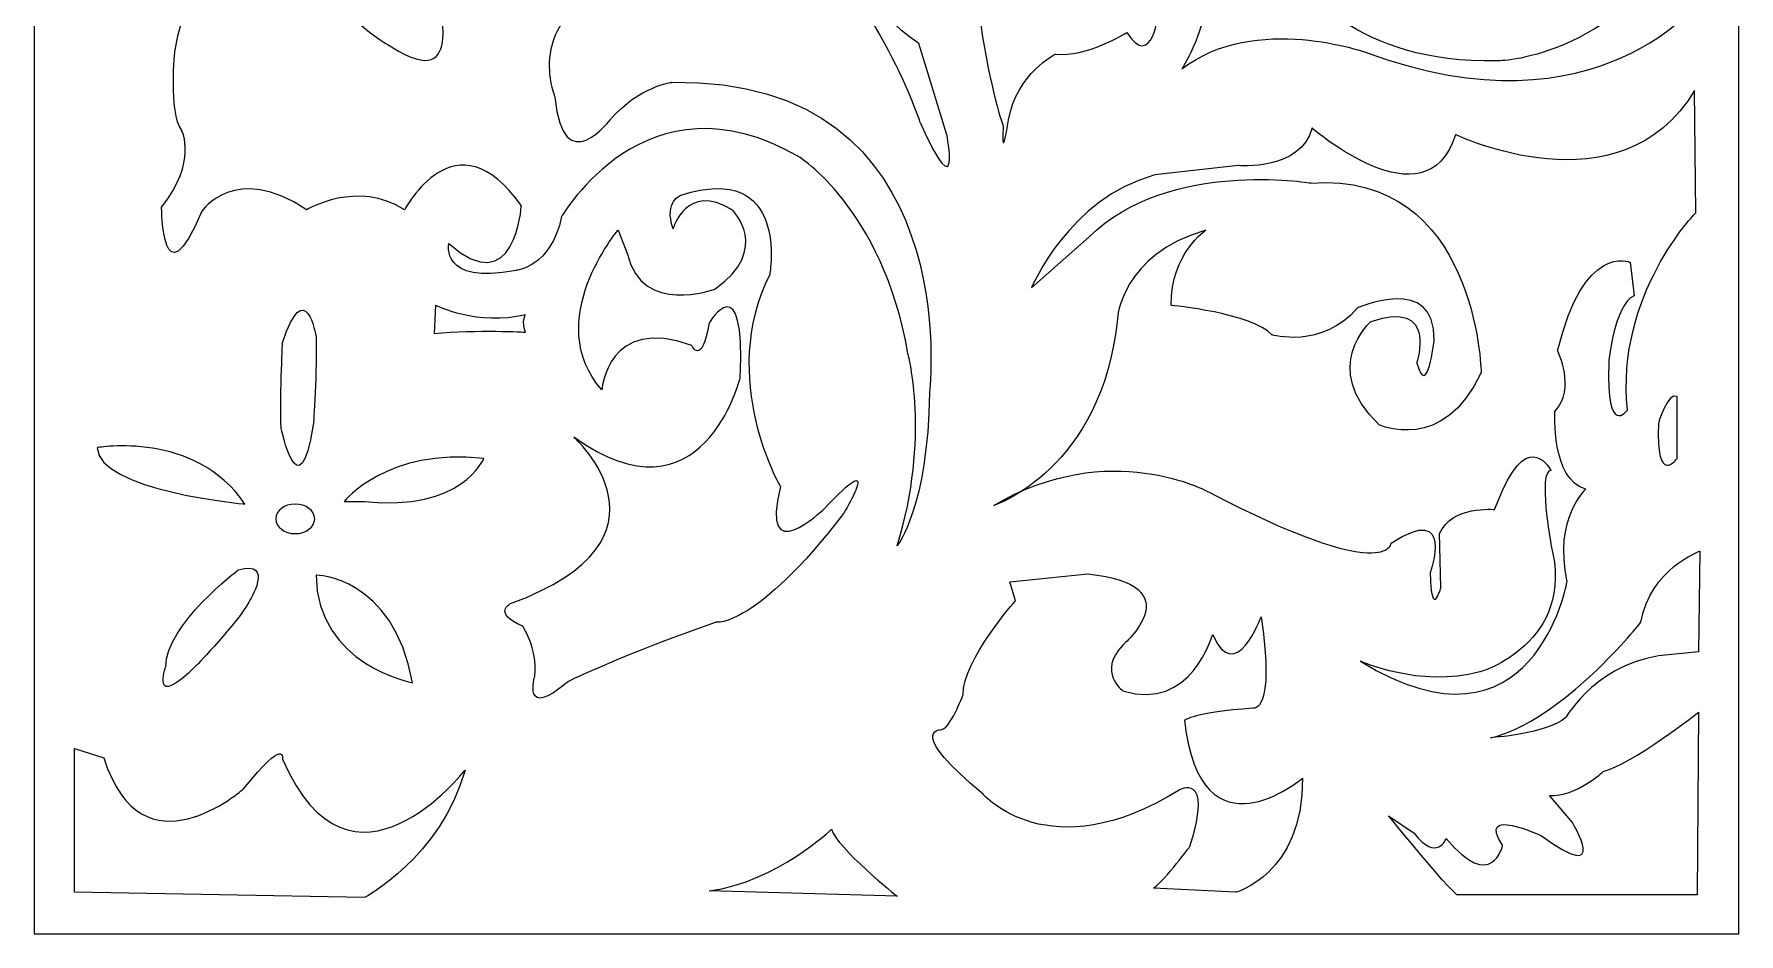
# Model space of a CAD drawing. Header units: centimetres. Extents: x -9.3 to 9.6, y -13.3 to 4.8.
# Drawn here: x 0.82 to 9.59, y -13.28 to -8.65 of the extents above; entities that cross this region are included whole.
import ezdxf

# ---------------------------------------------------------------- set-up
doc = ezdxf.new("R2010")
doc.units = ezdxf.units.CM
doc.header["$MEASUREMENT"] = 0
doc.layers.add('layer 1', color=7, linetype='Continuous')

msp = doc.modelspace()

# ---------------------------------------------------------------- linework, layer by layer
at = {"layer": 'layer 1', "color": 242}
for points, knots in [([(0.82196, 4.81075), (0.82196, 4.81075), (9.58943, 4.81075), (9.58943, 4.81075), (9.58943, 4.81075), (9.58943, 4.81075), (9.58943, -13.28382), (9.58943, -13.28382), (9.58943, -13.28382), (9.58943, -13.28382), (0.82196, -13.28382), (0.82196, -13.28382), (0.82196, -13.28382), (0.82196, -13.28382), (0.82196, 4.81075), (0.82196, 4.81075)], [0, 0, 0, 0, 0.2, 0.2, 0.2, 0.2, 0.4, 0.4, 0.4, 0.4, 0.6, 0.6, 0.6, 0.6, 1, 1, 1, 1]), ([(5.37828, -9.1097), (5.37828, -9.1097), (5.19879, -8.54991), (4.75698, -8.1076), (4.75698, -8.1076), (4.75698, -8.1076), (4.92267, -7.78971), (4.90196, -7.05024), (4.90196, -7.05024), (4.90196, -7.05024), (4.5775, -6.31078), (4.87435, -5.80628), (4.87435, -5.80628), (4.87435, -5.80628), (5.24021, -5.34325), (5.50944, -5.21194), (5.50944, -5.21194), (5.50944, -5.21194), (6.07551, -4.83874), (5.18498, -5.12901), (5.18498, -5.12901), (5.18498, -5.12901), (4.3635, -5.66115), (4.27377, -6.29695), (4.27377, -6.29695), (4.27377, -6.29695), (4.14971, -6.96135), (4.18382, -7.1954), (4.18382, -7.1954), (4.18569, -7.20827), (4.18804, -7.21984), (4.19092, -7.22992), (4.19092, -7.22992), (4.24615, -7.42344), (4.05976, -7.28522), (4.02524, -6.79453), (4.02524, -6.79453), (4.02524, -6.79453), (4.02524, -6.449), (4.08737, -6.43517), (4.08737, -6.43517), (4.08737, -6.43517), (3.62485, -6.41444), (3.47988, -6.449), (3.47988, -6.449), (3.47988, -6.449), (3.41775, -6.30387), (3.79743, -6.30387), (3.79743, -6.30387), (3.79743, -6.30387), (4.32898, -6.16564), (4.03905, -5.81319), (4.03905, -5.81319), (4.03905, -5.81319), (4.41873, -5.61277), (4.3704, -5.25341), (4.3704, -5.25341), (4.3704, -5.25341), (3.99763, -5.44), (3.47298, -5.46765), (3.47298, -5.46765), (3.47298, -5.46765), (2.85858, -5.62659), (2.98975, -6.51119), (2.98975, -6.51119), (2.98975, -6.51119), (3.07259, -7.00879), (3.63866, -7.4096), (3.63866, -7.4096), (3.63866, -7.4096), (3.81815, -7.62385), (3.39014, -7.32669), (3.39014, -7.32669), (3.39014, -7.32669), (2.71362, -6.96041), (2.78264, -5.95831), (2.78264, -5.95831), (2.78264, -5.95831), (2.84478, -5.46074), (3.36943, -5.23268), (3.36943, -5.23268), (3.36943, -5.23268), (4.1426, -5.25341), (4.23925, -4.88022), (4.23925, -4.88022), (4.23925, -4.88022), (4.72247, -5.35707), (4.93648, -4.81803), (4.93648, -4.81803), (4.93648, -4.81803), (5.8477, -5.10828), (5.93054, -3.98872), (5.93054, -3.98872), (5.93054, -3.98872), (5.96506, -3.8505), (5.47492, -4.34117), (5.47492, -4.34117), (5.47492, -4.34117), (5.23331, -4.58996), (4.62583, -4.42409), (4.62583, -4.42409), (4.62583, -4.42409), (4.28757, -4.40337), (4.62583, -4.34117), (4.62583, -4.34117), (4.62583, -4.34117), (5.8684, -4.13385), (6.22047, -3.55333), (6.22047, -3.55333), (6.22047, -3.55333), (6.2688, -3.95416), (6.6899, -4.0371), (6.6899, -4.0371), (6.6899, -4.0371), (5.88912, -4.6798), (6.63467, -4.94932), (6.63467, -4.94932), (6.63467, -4.94932), (6.84868, -4.97006), (6.45519, -5.08063), (6.45519, -5.08063), (6.45519, -5.08063), (5.97196, -5.12901), (5.62679, -6.41444), (5.62679, -6.41444), (5.62679, -6.41444), (5.58537, -6.86366), (5.45421, -6.47663), (5.45421, -6.47663), (5.45421, -6.47663), (5.28163, -6.08272), (4.84673, -6.33151), (4.84673, -6.33151), (4.84673, -6.33151), (5.13666, -6.31768), (5.2195, -6.61486), (5.2195, -6.61486), (5.2195, -6.61486), (5.24021, -6.76691), (5.10215, -6.96732), (5.10215, -6.96732), (5.10215, -6.96732), (4.84673, -7.55473), (5.28163, -7.95557), (5.28163, -7.95557), (5.28163, -7.95557), (4.83983, -8.34949), (5.37138, -8.70195), (5.37138, -8.70195), (5.37138, -8.70195), (5.51634, -9.17189), (5.51634, -9.17189), (5.51634, -9.17189), (5.51634, -9.17189), (5.59227, -9.57964), (5.37828, -9.1097)], [0, 0, 0, 0, 0.025, 0.025, 0.025, 0.025, 0.05, 0.05, 0.05, 0.05, 0.075, 0.075, 0.075, 0.075, 0.1, 0.1, 0.1, 0.1, 0.125, 0.125, 0.125, 0.125, 0.15, 0.15, 0.15, 0.15, 0.175, 0.175, 0.175, 0.175, 0.2, 0.2, 0.2, 0.2, 0.225, 0.225, 0.225, 0.225, 0.25, 0.25, 0.25, 0.25, 0.275, 0.275, 0.275, 0.275, 0.3, 0.3, 0.3, 0.3, 0.325, 0.325, 0.325, 0.325, 0.35, 0.35, 0.35, 0.35, 0.375, 0.375, 0.375, 0.375, 0.4, 0.4, 0.4, 0.4, 0.425, 0.425, 0.425, 0.425, 0.45, 0.45, 0.45, 0.45, 0.475, 0.475, 0.475, 0.475, 0.5, 0.5, 0.5, 0.5, 0.525, 0.525, 0.525, 0.525, 0.55, 0.55, 0.55, 0.55, 0.575, 0.575, 0.575, 0.575, 0.6, 0.6, 0.6, 0.6, 0.625, 0.625, 0.625, 0.625, 0.65, 0.65, 0.65, 0.65, 0.675, 0.675, 0.675, 0.675, 0.7, 0.7, 0.7, 0.7, 0.725, 0.725, 0.725, 0.725, 0.75, 0.75, 0.75, 0.75, 0.775, 0.775, 0.775, 0.775, 0.8, 0.8, 0.8, 0.8, 0.825, 0.825, 0.825, 0.825, 0.85, 0.85, 0.85, 0.85, 0.875, 0.875, 0.875, 0.875, 0.9, 0.9, 0.9, 0.9, 0.925, 0.925, 0.925, 0.925, 0.95, 0.95, 0.95, 0.95, 1, 1, 1, 1]), ([(5.80628, -9.13043), (5.80628, -9.13043), (5.53533, -8.37091), (5.69797, -7.22136), (5.69797, -7.22136), (5.69952, -7.21043), (5.7011, -7.19946), (5.70273, -7.18846), (5.70273, -7.18846), (5.70273, -7.18846), (6.08931, -5.87538), (7.00054, -6.50428), (7.00054, -6.50428), (7.00054, -6.50428), (7.35953, -6.62868), (7.04197, -7.26448), (7.04197, -7.26448), (7.04197, -7.26448), (6.90391, -7.61003), (6.50351, -7.31977), (6.50351, -7.31977), (6.50351, -7.31977), (6.22737, -6.98114), (6.60705, -6.82219), (6.60705, -6.82219), (6.60705, -6.82219), (6.48971, -7.14007), (6.71751, -7.20228), (6.71751, -7.20228), (6.71751, -7.20228), (6.95222, -7.31977), (7.06267, -7.00185), (7.06267, -7.00185), (7.06267, -7.00185), (7.18694, -6.54575), (6.74513, -6.53192), (6.74513, -6.53192), (6.74513, -6.53192), (6.19287, -6.41444), (6.10313, -7.15391), (6.10313, -7.15391), (6.10313, -7.15391), (6.04099, -7.64459), (6.61397, -7.76897), (6.61397, -7.76897), (6.61397, -7.76897), (7.01435, -7.86572), (7.18694, -7.61003), (7.18694, -7.61003), (7.18694, -7.61003), (7.19384, -7.81735), (7.38022, -7.81735), (7.38022, -7.81735), (7.38022, -7.81735), (7.40784, -8.04542), (7.50449, -8.07305), (7.50449, -8.07305), (7.50449, -8.07305), (7.57353, -8.21126), (7.3181, -7.97629), (7.3181, -7.97629), (7.3181, -7.97629), (7.10409, -7.89338), (7.3319, -8.38405), (7.3319, -8.38405), (7.3319, -8.38405), (7.61495, -8.81252), (8.34669, -8.79179), (8.34669, -8.79179), (8.34669, -8.79179), (8.91966, -8.7987), (9.37528, -8.1007), (9.37528, -8.1007), (9.37528, -8.1007), (9.40289, -8.46697), (9.40289, -8.46697), (9.40289, -8.46697), (9.40289, -8.46697), (8.87134, -9.19261), (7.67708, -8.75032), (7.67708, -8.75032), (7.67708, -8.75032), (7.10409, -8.543), (6.72442, -8.83325), (6.72442, -8.83325), (6.72442, -8.83325), (7.15933, -8.14908), (6.44138, -8.06614), (6.44138, -8.06614), (6.44138, -8.06614), (6.12383, -8.03851), (6.07551, -8.44624), (6.07551, -8.44624), (6.07551, -8.44624), (6.46209, -8.57064), (6.60705, -8.53608), (6.60705, -8.53608), (6.60705, -8.53608), (6.57255, -8.84707), (6.44138, -8.64666), (6.44138, -8.64666), (6.44138, -8.64666), (6.22737, -8.77797), (6.07551, -8.75723), (6.07551, -8.75723), (6.07551, -8.75723), (5.87531, -8.85398), (5.8339, -9.09586), (5.8339, -9.09586), (5.79247, -9.33775), (5.80628, -9.13043), (5.80628, -9.13043)], [0, 0, 0, 0, 0.0344828, 0.0344828, 0.0344828, 0.0344828, 0.0689655, 0.0689655, 0.0689655, 0.0689655, 0.1034483, 0.1034483, 0.1034483, 0.1034483, 0.137931, 0.137931, 0.137931, 0.137931, 0.1724138, 0.1724138, 0.1724138, 0.1724138, 0.2068966, 0.2068966, 0.2068966, 0.2068966, 0.2413793, 0.2413793, 0.2413793, 0.2413793, 0.2758621, 0.2758621, 0.2758621, 0.2758621, 0.3103448, 0.3103448, 0.3103448, 0.3103448, 0.3448276, 0.3448276, 0.3448276, 0.3448276, 0.3793103, 0.3793103, 0.3793103, 0.3793103, 0.4137931, 0.4137931, 0.4137931, 0.4137931, 0.4482759, 0.4482759, 0.4482759, 0.4482759, 0.4827586, 0.4827586, 0.4827586, 0.4827586, 0.5172414, 0.5172414, 0.5172414, 0.5172414, 0.5517241, 0.5517241, 0.5517241, 0.5517241, 0.5862069, 0.5862069, 0.5862069, 0.5862069, 0.6206897, 0.6206897, 0.6206897, 0.6206897, 0.6551724, 0.6551724, 0.6551724, 0.6551724, 0.6896552, 0.6896552, 0.6896552, 0.6896552, 0.7241379, 0.7241379, 0.7241379, 0.7241379, 0.7586207, 0.7586207, 0.7586207, 0.7586207, 0.7931034, 0.7931034, 0.7931034, 0.7931034, 0.8275862, 0.8275862, 0.8275862, 0.8275862, 0.862069, 0.862069, 0.862069, 0.862069, 0.8965517, 0.8965517, 0.8965517, 0.8965517, 0.9310345, 0.9310345, 0.9310345, 0.9310345, 1, 1, 1, 1]), ([(2.40297, -7.84501), (2.40297, -7.84501), (1.68502, -7.93484), (1.54696, -8.73651), (1.54696, -8.73651), (1.54696, -8.73651), (1.51244, -9.05439), (1.58148, -9.15116), (1.58148, -9.15116), (1.58148, -9.15116), (1.66431, -9.31011), (1.47793, -9.54507), (1.47793, -9.54507), (1.47793, -9.54507), (1.47793, -10.05648), (1.68502, -9.56581), (1.68502, -9.56581), (1.68502, -9.56581), (1.85761, -9.31011), (2.22348, -9.5589), (2.22348, -9.5589), (2.22348, -9.5589), (2.48581, -9.39995), (2.72743, -9.5589), (2.72743, -9.5589), (2.72743, -9.5589), (2.98975, -9.05439), (3.32801, -9.53817), (3.32801, -9.53817), (3.32801, -9.53817), (3.29349, -10.03575), (2.95523, -9.73167), (2.95523, -9.73167), (2.95523, -9.73167), (2.90691, -9.94592), (3.30039, -9.86989), (3.30039, -9.86989), (3.30039, -9.86989), (3.47988, -9.85607), (3.53512, -9.59345), (3.53512, -9.59345), (3.53512, -9.59345), (3.97002, -8.83325), (4.75008, -9.28246), (4.75008, -9.28246), (4.75008, -9.28246), (5.18498, -9.54507), (5.31614, -10.29837), (5.31614, -10.29837), (5.31614, -10.29837), (5.43351, -10.72684), (5.26092, -11.28662), (5.26092, -11.28662), (5.26092, -11.28662), (5.41969, -11.08621), (5.4266, -10.49878), (5.4266, -10.49878), (5.4266, -10.49878), (5.61989, -8.87473), (4.10118, -8.90236), (4.10118, -8.90236), (4.10118, -8.90236), (3.93549, -8.92311), (3.79053, -9.08895), (3.79053, -9.08895), (3.79053, -9.08895), (3.54202, -9.42068), (3.50059, -8.97838), (3.50059, -8.97838), (3.50059, -8.97838), (3.32801, -8.57755), (3.81815, -8.39786), (3.81815, -8.39786), (3.81815, -8.39786), (3.97002, -8.30802), (3.7215, -8.30802), (3.7215, -8.30802), (3.7215, -8.30802), (3.46608, -8.34258), (3.76982, -8.09379), (3.76982, -8.09379), (3.76982, -8.09379), (3.98382, -7.99704), (4.30137, -8.17672), (4.30137, -8.17672), (4.30137, -8.17672), (4.17712, -7.99704), (3.74221, -7.89338), (3.74221, -7.89338), (3.74221, -7.89338), (3.19684, -7.85191), (3.02426, -8.00395), (3.02426, -8.00395), (3.02426, -8.00395), (2.84478, -8.12142), (2.8931, -8.44624), (2.8931, -8.44624), (2.8931, -8.44624), (3.05188, -8.97148), (2.6653, -8.72267), (2.6653, -8.72267), (2.6653, -8.72267), (2.12684, -8.43933), (2.32703, -8.00395), (2.32703, -8.00395), (2.32703, -8.00395), (2.32703, -7.9141), (2.40297, -7.84501)], [0, 0, 0, 0, 0.0357143, 0.0357143, 0.0357143, 0.0357143, 0.0714286, 0.0714286, 0.0714286, 0.0714286, 0.1071429, 0.1071429, 0.1071429, 0.1071429, 0.1428571, 0.1428571, 0.1428571, 0.1428571, 0.1785714, 0.1785714, 0.1785714, 0.1785714, 0.2142857, 0.2142857, 0.2142857, 0.2142857, 0.25, 0.25, 0.25, 0.25, 0.2857143, 0.2857143, 0.2857143, 0.2857143, 0.3214286, 0.3214286, 0.3214286, 0.3214286, 0.3571429, 0.3571429, 0.3571429, 0.3571429, 0.3928571, 0.3928571, 0.3928571, 0.3928571, 0.4285714, 0.4285714, 0.4285714, 0.4285714, 0.4642857, 0.4642857, 0.4642857, 0.4642857, 0.5, 0.5, 0.5, 0.5, 0.5357143, 0.5357143, 0.5357143, 0.5357143, 0.5714286, 0.5714286, 0.5714286, 0.5714286, 0.6071429, 0.6071429, 0.6071429, 0.6071429, 0.6428571, 0.6428571, 0.6428571, 0.6428571, 0.6785714, 0.6785714, 0.6785714, 0.6785714, 0.7142857, 0.7142857, 0.7142857, 0.7142857, 0.75, 0.75, 0.75, 0.75, 0.7857143, 0.7857143, 0.7857143, 0.7857143, 0.8214286, 0.8214286, 0.8214286, 0.8214286, 0.8571429, 0.8571429, 0.8571429, 0.8571429, 0.8928571, 0.8928571, 0.8928571, 0.8928571, 0.9285714, 0.9285714, 0.9285714, 0.9285714, 1, 1, 1, 1]), ([(5.75796, -11.0793), (5.75796, -11.0793), (6.31712, -10.8927), (6.39306, -10.11867), (6.39306, -10.11867), (6.39306, -10.11867), (6.41377, -9.78696), (6.84868, -9.66256), (6.84868, -9.66256), (6.84868, -9.66256), (6.66919, -9.78005), (6.66919, -10.04958), (6.66919, -10.04958), (6.66919, -10.04958), (7.09029, -10.09105), (7.18694, -10.20162), (7.18694, -10.20162), (7.18694, -10.20162), (7.44236, -10.27763), (7.62875, -10.06339), (7.62875, -10.06339), (7.62875, -10.06339), (8.02915, -9.88371), (8.02223, -10.22925), (8.02223, -10.22925), (8.02223, -10.22925), (7.98772, -10.54025), (7.93249, -10.34674), (7.93249, -10.34674), (7.93249, -10.34674), (8.04295, -10.01501), (7.69777, -10.1325), (7.69777, -10.1325), (7.69777, -10.1325), (7.42855, -10.36747), (7.7392, -10.66465), (7.7392, -10.66465), (7.7392, -10.66465), (8.07055, -10.81668), (8.26385, -10.39512), (8.26385, -10.39512), (8.26385, -10.39512), (8.24314, -9.35849), (7.38713, -9.42068), (7.38713, -9.42068), (7.38713, -9.42068), (6.65539, -9.29628), (6.2481, -9.69711), (6.2481, -9.69711), (6.2481, -9.69711), (5.95125, -9.95973), (5.95125, -9.95973), (5.95125, -9.95973), (5.95125, -9.95973), (6.14454, -9.4967), (6.58635, -9.37921), (6.58635, -9.37921), (6.58635, -9.37921), (7.01435, -9.33084), (7.01435, -9.33084), (7.01435, -9.33084), (7.01435, -9.33084), (7.3388, -9.35849), (7.39404, -9.13733), (7.39404, -9.13733), (7.39404, -9.13733), (7.98081, -9.64874), (8.13269, -9.17189), (8.13269, -9.17189), (8.13269, -9.17189), (8.98179, -9.57964), (9.36147, -8.94383), (9.36147, -8.94383), (9.36147, -8.94383), (9.36838, -9.57273), (9.36838, -9.57273), (9.36838, -9.57273), (9.36838, -9.57273), (8.95418, -9.9943), (9.01631, -10.58862), (9.01631, -10.58862), (9.01631, -10.58862), (8.90586, -10.74067), (8.91966, -10.34674), (8.91966, -10.34674), (8.91966, -10.34674), (8.94728, -10.04267), (9.05083, -10.0012), (9.05083, -10.0012), (9.05083, -10.0012), (9.03011, -9.82842), (9.03011, -9.82842), (9.03011, -9.82842), (9.03011, -9.82842), (8.7885, -9.72476), (8.65733, -10.28455), (8.65733, -10.28455), (8.65733, -10.28455), (8.75398, -10.47805), (8.64353, -10.59553), (8.64353, -10.59553), (8.64353, -10.59553), (8.62282, -10.94799), (8.80231, -10.99637), (8.80231, -10.99637), (8.80231, -10.99637), (8.63663, -11.14149), (8.70566, -11.47322), (8.70566, -11.47322), (8.70566, -11.47322), (8.53309, -12.42692), (7.64256, -11.88096), (7.64256, -11.88096), (7.64256, -11.88096), (7.9463, -12.01918), (8.25694, -11.93625), (8.25694, -11.93625), (8.25694, -11.93625), (8.75398, -11.79112), (8.62282, -11.27972), (8.62282, -11.27972), (8.62282, -11.27972), (8.55379, -10.89961), (8.62282, -10.89961), (8.62282, -10.89961), (8.62282, -10.89961), (8.51236, -10.68537), (8.3743, -11.00327), (8.3743, -11.00327), (8.3743, -11.00327), (8.33288, -11.10003), (8.33288, -11.10003), (8.33288, -11.10003), (8.33288, -11.10003), (8.11198, -11.0793), (8.04985, -11.22443), (8.04985, -11.22443), (8.04985, -11.22443), (8.05674, -11.50086), (8.05674, -11.50086), (8.05674, -11.50086), (8.05674, -11.50086), (8.00843, -11.68055), (8.00153, -11.42484), (8.00153, -11.42484), (8.00153, -11.42484), (8.13269, -11.05856), (7.80133, -11.27281), (7.80133, -11.27281), (7.80133, -11.27281), (7.78752, -11.49395), (6.86248, -11.01018), (6.86248, -11.01018), (6.86248, -11.01018), (6.35164, -10.72684), (5.75796, -11.0793)], [0, 0, 0, 0, 0.025, 0.025, 0.025, 0.025, 0.05, 0.05, 0.05, 0.05, 0.075, 0.075, 0.075, 0.075, 0.1, 0.1, 0.1, 0.1, 0.125, 0.125, 0.125, 0.125, 0.15, 0.15, 0.15, 0.15, 0.175, 0.175, 0.175, 0.175, 0.2, 0.2, 0.2, 0.2, 0.225, 0.225, 0.225, 0.225, 0.25, 0.25, 0.25, 0.25, 0.275, 0.275, 0.275, 0.275, 0.3, 0.3, 0.3, 0.3, 0.325, 0.325, 0.325, 0.325, 0.35, 0.35, 0.35, 0.35, 0.375, 0.375, 0.375, 0.375, 0.4, 0.4, 0.4, 0.4, 0.425, 0.425, 0.425, 0.425, 0.45, 0.45, 0.45, 0.45, 0.475, 0.475, 0.475, 0.475, 0.5, 0.5, 0.5, 0.5, 0.525, 0.525, 0.525, 0.525, 0.55, 0.55, 0.55, 0.55, 0.575, 0.575, 0.575, 0.575, 0.6, 0.6, 0.6, 0.6, 0.625, 0.625, 0.625, 0.625, 0.65, 0.65, 0.65, 0.65, 0.675, 0.675, 0.675, 0.675, 0.7, 0.7, 0.7, 0.7, 0.725, 0.725, 0.725, 0.725, 0.75, 0.75, 0.75, 0.75, 0.775, 0.775, 0.775, 0.775, 0.8, 0.8, 0.8, 0.8, 0.825, 0.825, 0.825, 0.825, 0.85, 0.85, 0.85, 0.85, 0.875, 0.875, 0.875, 0.875, 0.9, 0.9, 0.9, 0.9, 0.925, 0.925, 0.925, 0.925, 0.95, 0.95, 0.95, 0.95, 1, 1, 1, 1]), ([(3.82505, -9.66256), (3.82505, -9.66256), (3.43156, -10.1325), (3.74221, -10.48496), (3.74221, -10.48496), (3.74221, -10.48496), (3.76982, -10.09796), (4.20473, -10.25689), (4.20473, -10.25689), (4.20473, -10.25689), (4.25305, -10.36747), (4.29446, -10.13942), (4.29446, -10.13942), (4.29446, -10.13942), (4.48086, -9.82842), (4.45325, -10.42276), (4.45325, -10.42276), (4.45325, -10.42276), (4.25995, -11.2037), (3.59723, -10.72684), (3.59723, -10.72684), (3.59723, -10.72684), (4.18402, -11.25207), (3.27278, -11.5838), (3.27278, -11.5838), (3.27278, -11.5838), (3.17614, -11.63218), (3.33491, -11.70128), (3.33491, -11.70128), (3.33491, -11.70128), (3.41085, -11.81186), (3.39705, -11.95698), (3.39705, -11.95698), (3.39705, -11.95698), (3.32801, -12.19197), (3.56962, -11.98462), (3.56962, -11.98462), (3.56962, -11.98462), (3.86647, -11.8395), (4.32898, -11.68055), (4.32898, -11.68055), (4.32898, -11.68055), (4.53608, -11.70819), (4.9848, -11.12077), (4.9848, -11.12077), (4.9848, -11.12077), (5.20569, -10.75449), (4.88125, -11.10003), (4.88125, -11.10003), (4.88125, -11.10003), (4.5499, -11.41794), (4.66035, -10.98255), (4.66035, -10.98255), (4.66035, -10.98255), (4.33589, -10.42968), (4.60512, -9.89063), (4.60512, -9.89063), (4.60512, -9.89063), (4.70867, -9.3032), (4.1495, -9.48288), (4.1495, -9.48288), (4.1495, -9.48288), (4.05976, -9.51052), (4.10808, -9.65565), (4.10808, -9.65565), (4.10808, -9.65565), (4.17712, -9.41377), (4.41183, -9.5589), (4.41183, -9.5589), (4.41183, -9.5589), (4.61893, -9.75932), (4.32208, -9.96664), (4.32208, -9.96664), (4.32208, -9.96664), (3.9493, -10.10486), (3.87336, -9.78696), (3.87336, -9.78696), (3.87336, -9.78696), (3.82505, -9.66256), (3.82505, -9.66256)], [0, 0, 0, 0, 0.047619, 0.047619, 0.047619, 0.047619, 0.0952381, 0.0952381, 0.0952381, 0.0952381, 0.1428571, 0.1428571, 0.1428571, 0.1428571, 0.1904762, 0.1904762, 0.1904762, 0.1904762, 0.2380952, 0.2380952, 0.2380952, 0.2380952, 0.2857143, 0.2857143, 0.2857143, 0.2857143, 0.3333333, 0.3333333, 0.3333333, 0.3333333, 0.3809524, 0.3809524, 0.3809524, 0.3809524, 0.4285714, 0.4285714, 0.4285714, 0.4285714, 0.4761905, 0.4761905, 0.4761905, 0.4761905, 0.5238095, 0.5238095, 0.5238095, 0.5238095, 0.5714286, 0.5714286, 0.5714286, 0.5714286, 0.6190476, 0.6190476, 0.6190476, 0.6190476, 0.6666667, 0.6666667, 0.6666667, 0.6666667, 0.7142857, 0.7142857, 0.7142857, 0.7142857, 0.7619048, 0.7619048, 0.7619048, 0.7619048, 0.8095238, 0.8095238, 0.8095238, 0.8095238, 0.8571429, 0.8571429, 0.8571429, 0.8571429, 0.9047619, 0.9047619, 0.9047619, 0.9047619, 1, 1, 1, 1]), ([(2.09922, -10.24308), (2.09922, -10.24308), (2.08541, -10.56099), (2.09232, -10.67846), (2.09232, -10.67846), (2.09232, -10.67846), (2.18206, -11.12767), (2.258, -10.66465), (2.258, -10.66465), (2.258, -10.66465), (2.27871, -10.37438), (2.27181, -10.20852), (2.27181, -10.20852), (2.27181, -10.20852), (2.21658, -9.88371), (2.09922, -10.24308)], [0, 0, 0, 0, 0.2, 0.2, 0.2, 0.2, 0.4, 0.4, 0.4, 0.4, 0.6, 0.6, 0.6, 0.6, 1, 1, 1, 1]), ([(2.88619, -10.04958), (2.88619, -10.04958), (3.10711, -10.16014), (3.34872, -10.09796), (3.34872, -10.09796), (3.34872, -10.09796), (3.32801, -10.1325), (3.34872, -10.1878), (3.34872, -10.1878), (3.34872, -10.1878), (3.1002, -10.17396), (2.87929, -10.19471), (2.87929, -10.19471), (2.87929, -10.19471), (2.88619, -10.04958), (2.88619, -10.04958)], [0, 0, 0, 0, 0.2, 0.2, 0.2, 0.2, 0.4, 0.4, 0.4, 0.4, 0.6, 0.6, 0.6, 0.6, 1, 1, 1, 1]), ([(9.27173, -10.51951), (9.27173, -10.51951), (9.27173, -10.83742), (9.27173, -10.83742), (9.27173, -10.83742), (9.27173, -10.83742), (9.16128, -10.98946), (9.17509, -10.65773), (9.17509, -10.65773), (9.17509, -10.65773), (9.22341, -10.49187), (9.27173, -10.51951)], [0, 0, 0, 0, 0.25, 0.25, 0.25, 0.25, 0.5, 0.5, 0.5, 0.5, 1, 1, 1, 1]), ([(1.14657, -10.78213), (1.14657, -10.78213), (1.6505, -10.69229), (1.90593, -11.0724), (1.90593, -11.0724), (1.90593, -11.0724), (1.15348, -11.00327), (1.14657, -10.78213)], [0, 0, 0, 0, 0.3333333, 0.3333333, 0.3333333, 0.3333333, 1, 1, 1, 1]), ([(2.41677, -11.05856), (2.41677, -11.05856), (2.63768, -10.78213), (3.13471, -10.83742), (3.13471, -10.83742), (3.13471, -10.83742), (3.02426, -11.11386), (2.52032, -11.05856), (2.52032, -11.05856), (2.52032, -11.05856), (2.41677, -11.05856), (2.41677, -11.05856)], [0, 0, 0, 0, 0.25, 0.25, 0.25, 0.25, 0.5, 0.5, 0.5, 0.5, 1, 1, 1, 1]), ([(2.16481, -11.0724), (2.22009, -11.0724), (2.26491, -11.10643), (2.26491, -11.1484), (2.26491, -11.1484), (2.26491, -11.19038), (2.22009, -11.22443), (2.16481, -11.22443), (2.16481, -11.22443), (2.10953, -11.22443), (2.06472, -11.19038), (2.06472, -11.1484), (2.06472, -11.1484), (2.06472, -11.10643), (2.10953, -11.0724), (2.16481, -11.0724)], [0, 0, 0, 0, 0.2, 0.2, 0.2, 0.2, 0.4, 0.4, 0.4, 0.4, 0.6, 0.6, 0.6, 0.6, 1, 1, 1, 1]), ([(1.87141, -11.41103), (1.87141, -11.41103), (1.49864, -11.69436), (1.49864, -11.90861), (1.49864, -11.90861), (1.49864, -11.90861), (1.41579, -12.14359), (1.65741, -11.90169), (1.65741, -11.90169), (1.65741, -11.90169), (1.87141, -11.68055), (1.92665, -11.57688), (1.92665, -11.57688), (1.92665, -11.57688), (2.06472, -11.35574), (1.87141, -11.41103)], [0, 0, 0, 0, 0.2, 0.2, 0.2, 0.2, 0.4, 0.4, 0.4, 0.4, 0.6, 0.6, 0.6, 0.6, 1, 1, 1, 1]), ([(9.38908, -11.31427), (9.38908, -11.31427), (9.13367, -11.40411), (9.08535, -11.68055), (9.08535, -11.68055), (9.08535, -11.68055), (8.67805, -12.19197), (8.31218, -12.27487), (8.31218, -12.27487), (8.31218, -12.27487), (8.60211, -12.25415), (8.69876, -12.17121), (8.69876, -12.17121), (8.69876, -12.17121), (8.87134, -11.86714), (9.24411, -11.8464), (9.24411, -11.8464), (9.24411, -11.8464), (9.38218, -11.83259), (9.38218, -11.83259), (9.38218, -11.83259), (9.38218, -11.83259), (9.38908, -11.31427), (9.38908, -11.31427)], [0, 0, 0, 0, 0.1428571, 0.1428571, 0.1428571, 0.1428571, 0.2857143, 0.2857143, 0.2857143, 0.2857143, 0.4285714, 0.4285714, 0.4285714, 0.4285714, 0.5714286, 0.5714286, 0.5714286, 0.5714286, 0.7142857, 0.7142857, 0.7142857, 0.7142857, 1, 1, 1, 1]), ([(2.27181, -11.43865), (2.27181, -11.43865), (2.6653, -11.43865), (2.76884, -11.99154), (2.76884, -11.99154), (2.76884, -11.99154), (2.27871, -11.90169), (2.27181, -11.43865)], [0, 0, 0, 0, 0.3333333, 0.3333333, 0.3333333, 0.3333333, 1, 1, 1, 1]), ([(5.8684, -11.56997), (5.8684, -11.56997), (5.59918, -11.87405), (5.59918, -12.05374), (5.59918, -12.05374), (5.59918, -12.05374), (5.53015, -12.24034), (5.48182, -12.23342), (5.48182, -12.23342), (5.48182, -12.23342), (5.30924, -12.24034), (5.70273, -12.56514), (5.70273, -12.56514), (5.70273, -12.56514), (6.04099, -12.95906), (6.71061, -12.54441), (6.71061, -12.54441), (6.71061, -12.54441), (6.8901, -12.44075), (6.76584, -12.83466), (6.76584, -12.83466), (6.76584, -12.83466), (6.64157, -13.00053), (6.57944, -13.0489), (6.57944, -13.0489), (6.57944, -13.0489), (7.00054, -13.06964), (7.00054, -13.06964), (7.00054, -13.06964), (7.00054, -13.06964), (7.34572, -12.9798), (7.34572, -12.48222), (7.34572, -12.48222), (7.34572, -12.48222), (6.82106, -12.92451), (6.73822, -12.18505), (6.73822, -12.18505), (6.73822, -12.18505), (6.78654, -12.14359), (7.09029, -12.12284), (7.09029, -12.12284), (7.09029, -12.12284), (7.20765, -12.15049), (7.13171, -11.6529), (7.13171, -11.6529), (7.13171, -11.6529), (7.00054, -12.01227), (6.8832, -11.74274), (6.8832, -11.74274), (6.8832, -11.74274), (6.77274, -12.14359), (6.42067, -12.033), (6.42067, -12.033), (6.42067, -12.033), (6.28951, -11.93625), (6.42067, -11.79803), (6.42067, -11.79803), (6.42067, -11.79803), (6.78654, -11.48704), (6.24119, -11.43175), (6.24119, -11.43175), (6.24119, -11.43175), (5.84079, -11.47322), (5.84079, -11.47322), (5.84079, -11.47322), (5.84079, -11.47322), (5.8684, -11.56997), (5.8684, -11.56997)], [0, 0, 0, 0, 0.0555556, 0.0555556, 0.0555556, 0.0555556, 0.1111111, 0.1111111, 0.1111111, 0.1111111, 0.1666667, 0.1666667, 0.1666667, 0.1666667, 0.2222222, 0.2222222, 0.2222222, 0.2222222, 0.2777778, 0.2777778, 0.2777778, 0.2777778, 0.3333333, 0.3333333, 0.3333333, 0.3333333, 0.3888889, 0.3888889, 0.3888889, 0.3888889, 0.4444444, 0.4444444, 0.4444444, 0.4444444, 0.5, 0.5, 0.5, 0.5, 0.5555556, 0.5555556, 0.5555556, 0.5555556, 0.6111111, 0.6111111, 0.6111111, 0.6111111, 0.6666667, 0.6666667, 0.6666667, 0.6666667, 0.7222222, 0.7222222, 0.7222222, 0.7222222, 0.7777778, 0.7777778, 0.7777778, 0.7777778, 0.8333333, 0.8333333, 0.8333333, 0.8333333, 0.8888889, 0.8888889, 0.8888889, 0.8888889, 1, 1, 1, 1]), ([(7.78752, -12.67572), (7.78752, -12.67572), (8.09127, -13.0489), (8.13959, -13.08346), (8.13959, -13.08346), (8.13959, -13.08346), (9.37528, -13.08346), (9.37528, -13.08346), (9.37528, -13.08346), (9.37528, -13.08346), (9.38218, -12.14359), (9.38218, -12.14359), (9.38218, -12.14359), (9.38218, -12.14359), (9.03702, -12.41309), (8.89205, -12.44766), (8.89205, -12.44766), (8.89205, -12.44766), (8.75398, -12.57897), (8.61591, -12.57205), (8.61591, -12.57205), (8.61591, -12.57205), (8.73328, -12.71028), (8.73328, -12.71028), (8.73328, -12.71028), (8.73328, -12.71028), (8.93346, -13.042), (8.57449, -12.77938), (8.57449, -12.77938), (8.57449, -12.77938), (8.23624, -12.62042), (8.3743, -12.82776), (8.3743, -12.82776), (8.3743, -12.82776), (8.31908, -13.07655), (8.08437, -12.79321), (8.08437, -12.79321), (8.08437, -12.79321), (8.03605, -12.9176), (7.91868, -12.76555), (7.91868, -12.76555), (7.91868, -12.76555), (7.78752, -12.67572), (7.78752, -12.67572)], [0, 0, 0, 0, 0.0833333, 0.0833333, 0.0833333, 0.0833333, 0.1666667, 0.1666667, 0.1666667, 0.1666667, 0.25, 0.25, 0.25, 0.25, 0.3333333, 0.3333333, 0.3333333, 0.3333333, 0.4166667, 0.4166667, 0.4166667, 0.4166667, 0.5, 0.5, 0.5, 0.5, 0.5833333, 0.5833333, 0.5833333, 0.5833333, 0.6666667, 0.6666667, 0.6666667, 0.6666667, 0.75, 0.75, 0.75, 0.75, 0.8333333, 0.8333333, 0.8333333, 0.8333333, 1, 1, 1, 1]), ([(1.02921, -12.33017), (1.02921, -12.33017), (1.02921, -13.06964), (1.02921, -13.06964), (1.02921, -13.06964), (1.02921, -13.06964), (2.52032, -13.09728), (2.52032, -13.09728), (2.52032, -13.09728), (2.52032, -13.09728), (2.91381, -12.88996), (3.03808, -12.44075), (3.03808, -12.44075), (3.03808, -12.44075), (2.45129, -13.19403), (2.09922, -12.38547), (2.09922, -12.38547), (2.09922, -12.38547), (2.11993, -12.26106), (1.89903, -12.5375), (1.89903, -12.5375), (1.89903, -12.5375), (1.37437, -13.00053), (1.18109, -12.37854), (1.18109, -12.37854), (1.18109, -12.37854), (1.02921, -12.33017), (1.02921, -12.33017)], [0, 0, 0, 0, 0.125, 0.125, 0.125, 0.125, 0.25, 0.25, 0.25, 0.25, 0.375, 0.375, 0.375, 0.375, 0.5, 0.5, 0.5, 0.5, 0.625, 0.625, 0.625, 0.625, 0.75, 0.75, 0.75, 0.75, 1, 1, 1, 1]), ([(4.92267, -12.74482), (4.92267, -12.74482), (4.64654, -13.01435), (4.29446, -13.06272), (4.29446, -13.06272), (4.29446, -13.06272), (5.26092, -13.09037), (5.26092, -13.09037), (5.26092, -13.09037), (5.26092, -13.09037), (4.95028, -12.84158), (4.92267, -12.74482)], [0, 0, 0, 0, 0.25, 0.25, 0.25, 0.25, 0.5, 0.5, 0.5, 0.5, 1, 1, 1, 1])]:
    msp.add_open_spline(points, degree=3, knots=knots, dxfattribs=at)

doc.saveas('drawing.dxf')
